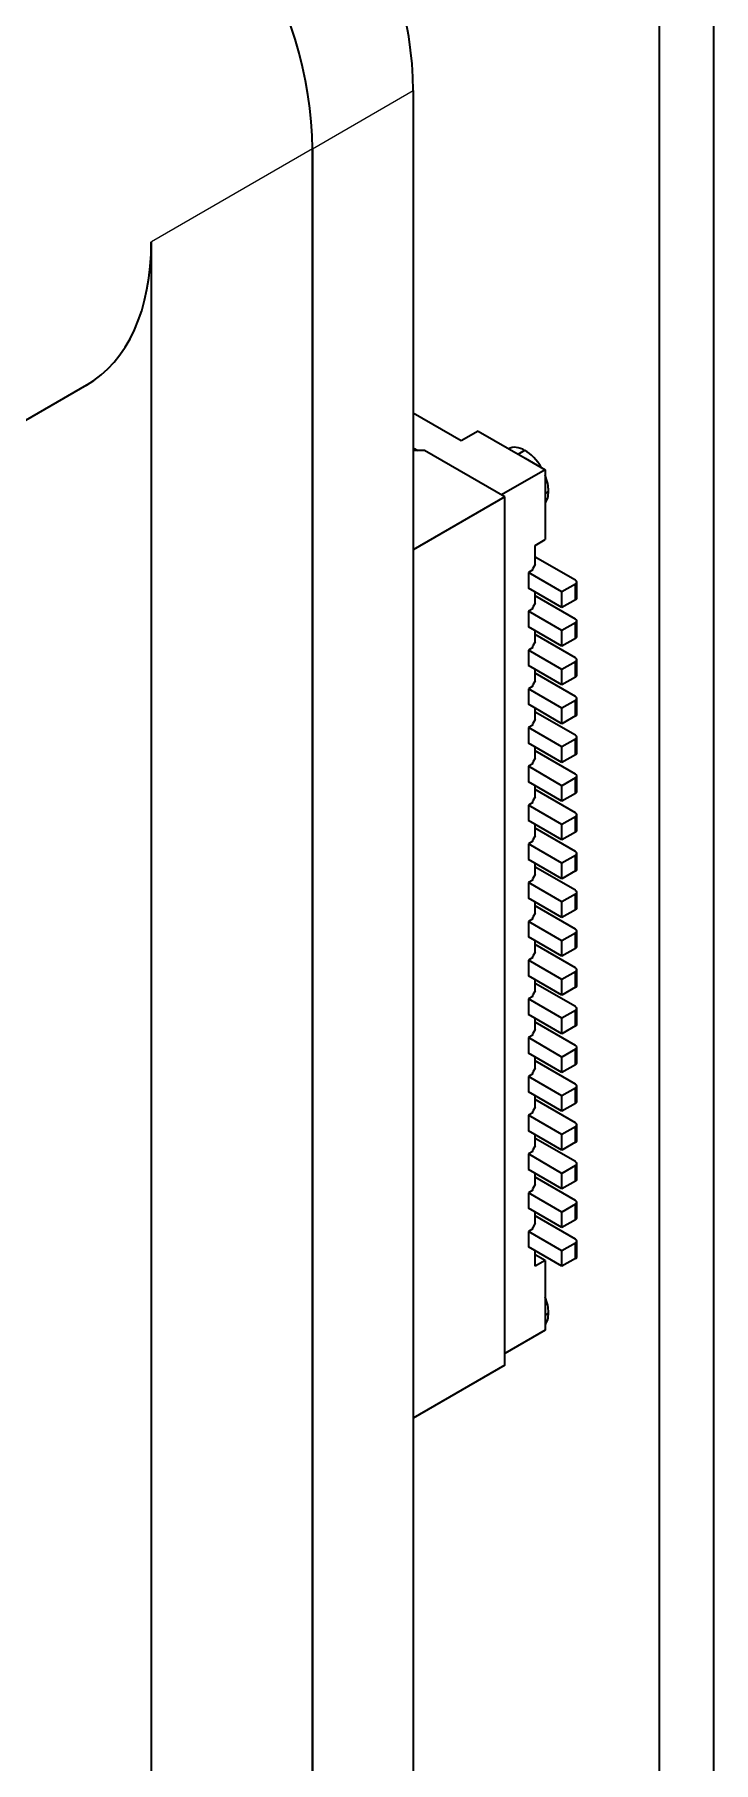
# Model space of a CAD drawing. Extents: x 377 to 822, y 181 to 641.
# Drawn here: x 698.27 to 705.42, y 597.25 to 615.45 of the extents above; entities that cross this region are included whole.
import ezdxf

# ---------------------------------------------------------------- set-up
doc = ezdxf.new("R2010")
doc.units = 0

msp = doc.modelspace()

# ---------------------------------------------------------------- linework, layer by layer
at = {"color": 7, "lineweight": 35}
for p, q in [((705.422, 617.806), (705.422, 594.128)), ((704.852, 617.478), (704.852, 593.799)), ((702.26, 614.858), (702.26, 591.18)), ((701.2, 590.568), (701.2, 614.246)), ((701.2, 614.246), (701.2, 590.568)), ((699.503, 589.588), (699.503, 613.266))]:
    msp.add_line(p, q, dxfattribs=at)
at = {"color": 7, "lineweight": 13, "ltscale": 0.030619}
msp.add_line((701.2, 614.246), (702.26, 614.858), dxfattribs=at)
at = {"color": 7, "lineweight": 13, "ltscale": 0.04899}
msp.add_line((701.2, 614.246), (699.503, 613.266), dxfattribs=at)
at = {"color": 7, "lineweight": 35, "ltscale": 0.044908}
msp.add_line((698.819, 611.755), (697.264, 610.857), dxfattribs=at)
at = {"color": 7, "lineweight": 35, "ltscale": 0.014608}
msp.add_line((702.767, 611.17), (702.26, 611.462), dxfattribs=at)
msp.add_line((702.767, 611.17), (702.26, 611.462), dxfattribs=at)
at = {"color": 7, "lineweight": 35, "ltscale": 0.005103}
msp.add_line((702.943, 611.272), (702.767, 611.17), dxfattribs=at)
msp.add_line((702.943, 611.272), (702.767, 611.17), dxfattribs=at)
at = {"color": 7, "lineweight": 35, "ltscale": 0.014288}
msp.add_line((702.943, 611.272), (703.438, 610.987), dxfattribs=at)
msp.add_line((702.943, 611.272), (703.438, 610.987), dxfattribs=at)
at = {"color": 7, "lineweight": 35, "ltscale": 0.000318529}
msp.add_line((702.26, 611.082), (702.272, 611.089), dxfattribs=at)
msp.add_line((702.26, 611.082), (702.272, 611.089), dxfattribs=at)
at = {"color": 7, "lineweight": 35, "ltscale": 0.002928}
msp.add_line((702.378, 611.068), (702.26, 611.068), dxfattribs=at)
at = {"color": 7, "lineweight": 35, "ltscale": 0.00102}
for p, q in [((702.272, 611.089), (702.307, 611.068)), ((702.272, 611.089), (702.307, 611.068)), ((703.65, 610.616), (703.686, 610.637))]:
    msp.add_line(p, q, dxfattribs=at)
at = {"color": 7, "lineweight": 35, "ltscale": 0.000509644}
msp.add_line((702.272, 611.068), (702.272, 611.089), dxfattribs=at)
msp.add_line((702.272, 611.068), (702.272, 611.089), dxfattribs=at)
at = {"color": 7, "lineweight": 35, "ltscale": 0.024495}
msp.add_line((703.226, 610.578), (702.378, 611.068), dxfattribs=at)
at = {"color": 7, "lineweight": 35, "ltscale": 0.002063}
msp.add_line((703.364, 611.028), (703.436, 611.07), dxfattribs=at)
at = {"color": 7, "lineweight": 35, "ltscale": 0.006124}
msp.add_line((703.438, 610.987), (703.65, 610.864), dxfattribs=at)
msp.add_line((703.438, 610.987), (703.65, 610.864), dxfattribs=at)
at = {"color": 7, "lineweight": 35, "ltscale": 0.013268}
msp.add_line((703.65, 610.864), (703.191, 610.599), dxfattribs=at)
msp.add_line((703.65, 610.864), (703.191, 610.599), dxfattribs=at)
at = {"color": 7, "lineweight": 35, "ltscale": 0.018372}
msp.add_line((703.65, 610.864), (703.65, 610.129), dxfattribs=at)
msp.add_line((703.65, 610.864), (703.65, 610.129), dxfattribs=at)
at = {"color": 7, "lineweight": 35, "ltscale": 0.027875}
msp.add_line((703.226, 610.578), (702.26, 610.021), dxfattribs=at)
at = {"color": 7, "lineweight": 35, "ltscale": 0.228618}
msp.add_line((703.226, 601.434), (703.226, 610.578), dxfattribs=at)
at = {"color": 7, "lineweight": 35, "ltscale": 0.003062}
for p, q in [((703.544, 610.068), (703.65, 610.129)), ((703.544, 610.068), (703.65, 610.129)), ((703.65, 602.536), (703.544, 602.475)), ((703.65, 602.536), (703.544, 602.475))]:
    msp.add_line(p, q, dxfattribs=at)
at = {"color": 7, "lineweight": 35, "ltscale": 0.005002}
msp.add_line((703.544, 609.868), (703.544, 610.068), dxfattribs=at)
msp.add_line((703.544, 609.868), (703.544, 610.068), dxfattribs=at)
at = {"color": 7, "lineweight": 35, "ltscale": 0.001237}
for p, q in [((703.544, 609.868), (703.52, 609.825)), ((703.544, 609.868), (703.52, 609.825)), ((703.544, 609.46), (703.52, 609.417)), ((703.544, 609.46), (703.52, 609.417)), ((703.544, 608.643), (703.52, 608.6)), ((703.544, 608.643), (703.52, 608.6)), ((703.544, 608.235), (703.52, 608.192)), ((703.544, 608.235), (703.52, 608.192)), ((703.544, 607.827), (703.52, 607.784)), ((703.544, 607.827), (703.52, 607.784)), ((703.544, 607.01), (703.52, 606.967)), ((703.544, 607.01), (703.52, 606.967)), ((703.544, 606.602), (703.52, 606.559)), ((703.544, 606.602), (703.52, 606.559)), ((703.544, 606.194), (703.52, 606.151)), ((703.544, 606.194), (703.52, 606.151)), ((703.544, 605.377), (703.52, 605.334)), ((703.544, 605.377), (703.52, 605.334)), ((703.544, 604.969), (703.52, 604.926)), ((703.544, 604.969), (703.52, 604.926)), ((703.544, 604.561), (703.52, 604.518)), ((703.544, 604.561), (703.52, 604.518)), ((703.544, 603.744), (703.52, 603.701)), ((703.544, 603.744), (703.52, 603.701)), ((703.544, 603.336), (703.52, 603.293)), ((703.544, 603.336), (703.52, 603.293))]:
    msp.add_line(p, q, dxfattribs=at)
at = {"color": 7, "lineweight": 35, "ltscale": 0.012247}
for p, q in [((703.969, 609.701), (703.544, 609.945)), ((703.969, 609.701), (703.544, 609.945)), ((703.969, 609.292), (703.544, 609.537)), ((703.969, 609.292), (703.544, 609.537)), ((703.969, 608.476), (703.544, 608.721)), ((703.969, 608.476), (703.544, 608.721)), ((703.969, 608.068), (703.544, 608.312)), ((703.969, 608.068), (703.544, 608.312)), ((703.969, 607.659), (703.544, 607.904)), ((703.969, 607.659), (703.544, 607.904)), ((703.969, 607.251), (703.544, 607.496)), ((703.969, 607.251), (703.544, 607.496)), ((703.969, 606.435), (703.544, 606.68)), ((703.969, 606.435), (703.544, 606.68)), ((703.969, 606.026), (703.544, 606.271)), ((703.969, 606.026), (703.544, 606.271)), ((703.969, 605.21), (703.544, 605.455)), ((703.969, 605.21), (703.544, 605.455)), ((703.969, 604.802), (703.544, 605.047)), ((703.969, 604.802), (703.544, 605.047)), ((703.969, 604.393), (703.544, 604.638)), ((703.969, 604.393), (703.544, 604.638)), ((703.969, 603.577), (703.544, 603.822)), ((703.969, 603.577), (703.544, 603.822)), ((703.969, 603.169), (703.544, 603.414)), ((703.969, 603.169), (703.544, 603.414)), ((703.969, 602.76), (703.544, 603.005)), ((703.969, 602.76), (703.544, 603.005))]:
    msp.add_line(p, q, dxfattribs=at)
at = {"color": 7, "lineweight": 35, "ltscale": 0.001326}
for p, q in [((703.52, 609.809), (703.474, 609.782)), ((703.52, 609.809), (703.474, 609.782)), ((703.52, 607.767), (703.474, 607.741)), ((703.52, 607.767), (703.474, 607.741)), ((703.52, 606.543), (703.474, 606.516)), ((703.52, 606.543), (703.474, 606.516)), ((703.52, 604.91), (703.474, 604.883)), ((703.52, 604.91), (703.474, 604.883)), ((703.52, 603.277), (703.474, 603.25)), ((703.52, 603.277), (703.474, 603.25))]:
    msp.add_line(p, q, dxfattribs=at)
at = {"color": 7, "lineweight": 35, "ltscale": 0.010206}
for p, q in [((703.827, 609.578), (703.474, 609.782)), ((703.827, 609.578), (703.474, 609.782)), ((703.827, 609.17), (703.474, 609.374)), ((703.827, 609.17), (703.474, 609.374)), ((703.827, 608.19), (703.474, 608.394)), ((703.827, 608.19), (703.474, 608.394)), ((703.827, 607.537), (703.474, 607.741)), ((703.827, 607.537), (703.474, 607.741)), ((703.827, 606.965), (703.474, 607.169)), ((703.827, 606.965), (703.474, 607.169)), ((703.827, 606.557), (703.474, 606.761)), ((703.827, 606.557), (703.474, 606.761)), ((703.827, 606.312), (703.474, 606.516)), ((703.827, 606.312), (703.474, 606.516)), ((703.827, 605.904), (703.474, 606.108)), ((703.827, 605.904), (703.474, 606.108)), ((703.827, 604.679), (703.474, 604.883)), ((703.827, 604.679), (703.474, 604.883)), ((703.827, 603.699), (703.474, 603.903)), ((703.827, 603.699), (703.474, 603.903)), ((703.827, 603.291), (703.474, 603.495)), ((703.827, 603.291), (703.474, 603.495)), ((703.827, 603.046), (703.474, 603.25)), ((703.827, 603.046), (703.474, 603.25)), ((703.827, 602.638), (703.474, 602.842)), ((703.827, 602.638), (703.474, 602.842))]:
    msp.add_line(p, q, dxfattribs=at)
at = {"color": 7, "lineweight": 35, "ltscale": 0.004083}
for p, q in [((703.474, 609.782), (703.474, 609.619)), ((703.474, 609.782), (703.474, 609.619)), ((703.969, 609.66), (703.827, 609.578)), ((703.969, 609.66), (703.827, 609.578)), ((703.969, 609.496), (703.969, 609.66)), ((703.969, 609.496), (703.969, 609.66)), ((703.474, 609.374), (703.474, 609.211)), ((703.474, 609.374), (703.474, 609.211)), ((703.969, 609.251), (703.827, 609.17)), ((703.969, 609.251), (703.827, 609.17)), ((703.474, 608.966), (703.474, 608.802)), ((703.474, 608.966), (703.474, 608.802)), ((703.969, 609.088), (703.827, 609.007)), ((703.969, 609.088), (703.827, 609.007)), ((703.983, 608.7), (703.983, 608.864)), ((703.827, 608.598), (703.827, 608.762)), ((703.827, 608.598), (703.827, 608.762)), ((703.969, 608.68), (703.827, 608.598)), ((703.969, 608.68), (703.827, 608.598)), ((703.969, 608.435), (703.827, 608.353)), ((703.969, 608.435), (703.827, 608.353)), ((703.969, 608.272), (703.969, 608.435)), ((703.969, 608.272), (703.969, 608.435)), ((703.827, 608.19), (703.827, 608.353)), ((703.827, 608.19), (703.827, 608.353)), ((703.969, 608.272), (703.827, 608.19)), ((703.969, 608.272), (703.827, 608.19)), ((703.969, 608.027), (703.827, 607.945)), ((703.969, 608.027), (703.827, 607.945)), ((703.969, 607.863), (703.969, 608.027)), ((703.969, 607.863), (703.969, 608.027)), ((703.474, 607.741), (703.474, 607.578)), ((703.474, 607.741), (703.474, 607.578)), ((703.969, 607.618), (703.827, 607.537)), ((703.969, 607.618), (703.827, 607.537)), ((703.983, 607.476), (703.983, 607.639)), ((703.969, 607.455), (703.827, 607.374)), ((703.969, 607.455), (703.827, 607.374)), ((703.983, 607.067), (703.983, 607.231)), ((703.827, 606.965), (703.827, 607.129)), ((703.827, 606.965), (703.827, 607.129)), ((703.969, 607.047), (703.827, 606.965)), ((703.969, 607.047), (703.827, 606.965)), ((703.969, 606.802), (703.827, 606.72)), ((703.969, 606.802), (703.827, 606.72)), ((703.969, 606.639), (703.969, 606.802)), ((703.969, 606.639), (703.969, 606.802)), ((703.827, 606.557), (703.827, 606.72)), ((703.827, 606.557), (703.827, 606.72)), ((703.969, 606.639), (703.827, 606.557)), ((703.969, 606.639), (703.827, 606.557)), ((703.474, 606.516), (703.474, 606.353)), ((703.474, 606.516), (703.474, 606.353)), ((703.969, 606.394), (703.827, 606.312)), ((703.969, 606.394), (703.827, 606.312)), ((703.969, 606.23), (703.969, 606.394)), ((703.969, 606.23), (703.969, 606.394)), ((703.474, 606.108), (703.474, 605.945)), ((703.474, 606.108), (703.474, 605.945)), ((703.969, 605.985), (703.827, 605.904)), ((703.969, 605.985), (703.827, 605.904)), ((703.983, 605.843), (703.983, 606.006)), ((703.474, 605.7), (703.474, 605.536)), ((703.474, 605.7), (703.474, 605.536)), ((703.969, 605.822), (703.827, 605.741)), ((703.969, 605.822), (703.827, 605.741)), ((703.983, 605.434), (703.983, 605.598)), ((703.827, 605.332), (703.827, 605.496)), ((703.827, 605.332), (703.827, 605.496)), ((703.969, 605.414), (703.827, 605.332)), ((703.969, 605.414), (703.827, 605.332)), ((703.969, 605.169), (703.827, 605.087)), ((703.969, 605.169), (703.827, 605.087)), ((703.969, 605.006), (703.969, 605.169)), ((703.969, 605.006), (703.969, 605.169)), ((703.474, 604.883), (703.474, 604.72)), ((703.474, 604.883), (703.474, 604.72)), ((703.969, 604.761), (703.827, 604.679)), ((703.969, 604.761), (703.827, 604.679)), ((703.969, 604.597), (703.969, 604.761)), ((703.969, 604.597), (703.969, 604.761)), ((703.474, 604.475), (703.474, 604.312)), ((703.474, 604.475), (703.474, 604.312)), ((703.827, 604.108), (703.827, 604.271)), ((703.827, 604.108), (703.827, 604.271)), ((703.983, 604.21), (703.983, 604.373)), ((703.969, 604.189), (703.827, 604.108)), ((703.969, 604.189), (703.827, 604.108)), ((703.827, 603.699), (703.827, 603.863)), ((703.827, 603.699), (703.827, 603.863)), ((703.983, 603.801), (703.983, 603.965)), ((703.969, 603.781), (703.827, 603.699)), ((703.969, 603.781), (703.827, 603.699)), ((703.969, 603.536), (703.827, 603.454)), ((703.969, 603.536), (703.827, 603.454)), ((703.969, 603.373), (703.969, 603.536)), ((703.969, 603.373), (703.969, 603.536)), ((703.827, 603.291), (703.827, 603.454)), ((703.827, 603.291), (703.827, 603.454)), ((703.969, 603.373), (703.827, 603.291)), ((703.969, 603.373), (703.827, 603.291)), ((703.474, 603.25), (703.474, 603.087)), ((703.474, 603.25), (703.474, 603.087)), ((703.969, 603.128), (703.827, 603.046)), ((703.969, 603.128), (703.827, 603.046)), ((703.969, 602.964), (703.827, 602.883)), ((703.969, 602.964), (703.827, 602.883)), ((703.474, 602.842), (703.474, 602.679)), ((703.474, 602.842), (703.474, 602.679)), ((703.969, 602.719), (703.827, 602.638)), ((703.969, 602.719), (703.827, 602.638)), ((703.983, 602.577), (703.983, 602.74)), ((703.969, 602.556), (703.827, 602.475)), ((703.969, 602.556), (703.827, 602.475))]:
    msp.add_line(p, q, dxfattribs=at)
at = {"color": 7, "lineweight": 35, "ltscale": 0.000408936}
for p, q in [((703.52, 609.809), (703.52, 609.825)), ((703.52, 609.809), (703.52, 609.825)), ((703.52, 608.584), (703.52, 608.6)), ((703.52, 608.584), (703.52, 608.6)), ((703.52, 608.176), (703.52, 608.192)), ((703.52, 608.176), (703.52, 608.192)), ((703.52, 607.767), (703.52, 607.784)), ((703.52, 607.767), (703.52, 607.784)), ((703.52, 606.951), (703.52, 606.967)), ((703.52, 606.951), (703.52, 606.967)), ((703.52, 606.543), (703.52, 606.559)), ((703.52, 606.543), (703.52, 606.559)), ((703.52, 605.318), (703.52, 605.334)), ((703.52, 605.318), (703.52, 605.334)), ((703.52, 604.91), (703.52, 604.926)), ((703.52, 604.91), (703.52, 604.926)), ((703.52, 603.685), (703.52, 603.701)), ((703.52, 603.685), (703.52, 603.701)), ((703.52, 603.277), (703.52, 603.293)), ((703.52, 603.277), (703.52, 603.293))]:
    msp.add_line(p, q, dxfattribs=at)
at = {"color": 7, "lineweight": 35, "ltscale": 0.010205}
for p, q in [((703.827, 609.415), (703.474, 609.619)), ((703.827, 609.415), (703.474, 609.619)), ((703.827, 609.007), (703.474, 609.211)), ((703.827, 609.007), (703.474, 609.211)), ((703.827, 608.762), (703.474, 608.966)), ((703.827, 608.762), (703.474, 608.966)), ((703.827, 608.598), (703.474, 608.802)), ((703.827, 608.598), (703.474, 608.802)), ((703.827, 608.353), (703.474, 608.557)), ((703.827, 608.353), (703.474, 608.557)), ((703.827, 607.945), (703.474, 608.149)), ((703.827, 607.945), (703.474, 608.149)), ((703.827, 607.782), (703.474, 607.986)), ((703.827, 607.782), (703.474, 607.986)), ((703.827, 607.374), (703.474, 607.578)), ((703.827, 607.374), (703.474, 607.578)), ((703.827, 607.129), (703.474, 607.333)), ((703.827, 607.129), (703.474, 607.333)), ((703.827, 606.72), (703.474, 606.924)), ((703.827, 606.72), (703.474, 606.924)), ((703.827, 606.149), (703.474, 606.353)), ((703.827, 606.149), (703.474, 606.353)), ((703.827, 605.741), (703.474, 605.945)), ((703.827, 605.741), (703.474, 605.945)), ((703.827, 605.496), (703.474, 605.7)), ((703.827, 605.496), (703.474, 605.7)), ((703.827, 605.332), (703.474, 605.536)), ((703.827, 605.332), (703.474, 605.536)), ((703.827, 605.087), (703.474, 605.291)), ((703.827, 605.087), (703.474, 605.291)), ((703.827, 604.924), (703.474, 605.128)), ((703.827, 604.924), (703.474, 605.128)), ((703.827, 604.516), (703.474, 604.72)), ((703.827, 604.516), (703.474, 604.72)), ((703.827, 604.271), (703.474, 604.475)), ((703.827, 604.271), (703.474, 604.475)), ((703.827, 604.108), (703.474, 604.312)), ((703.827, 604.108), (703.474, 604.312)), ((703.827, 603.863), (703.474, 604.067)), ((703.827, 603.863), (703.474, 604.067)), ((703.827, 603.454), (703.474, 603.658)), ((703.827, 603.454), (703.474, 603.658)), ((703.827, 602.883), (703.474, 603.087)), ((703.827, 602.883), (703.474, 603.087)), ((703.827, 602.475), (703.474, 602.679)), ((703.827, 602.475), (703.474, 602.679))]:
    msp.add_line(p, q, dxfattribs=at)
at = {"color": 7, "lineweight": 35, "ltscale": 0.00296}
for p, q in [((703.544, 609.46), (703.544, 609.578)), ((703.544, 609.46), (703.544, 609.578)), ((703.544, 608.643), (703.544, 608.762)), ((703.544, 608.643), (703.544, 608.762)), ((703.544, 608.235), (703.544, 608.353)), ((703.544, 608.235), (703.544, 608.353)), ((703.544, 607.827), (703.544, 607.945)), ((703.544, 607.827), (703.544, 607.945)), ((703.544, 607.01), (703.544, 607.129)), ((703.544, 607.01), (703.544, 607.129)), ((703.544, 606.602), (703.544, 606.72)), ((703.544, 606.602), (703.544, 606.72)), ((703.544, 606.194), (703.544, 606.312)), ((703.544, 606.194), (703.544, 606.312)), ((703.544, 605.377), (703.544, 605.496)), ((703.544, 605.377), (703.544, 605.496)), ((703.544, 604.969), (703.544, 605.087)), ((703.544, 604.969), (703.544, 605.087)), ((703.544, 604.561), (703.544, 604.679)), ((703.544, 604.561), (703.544, 604.679)), ((703.544, 604.152), (703.544, 604.271)), ((703.544, 604.152), (703.544, 604.271)), ((703.544, 603.744), (703.544, 603.863)), ((703.544, 603.744), (703.544, 603.863)), ((703.544, 603.336), (703.544, 603.454)), ((703.544, 603.336), (703.544, 603.454))]:
    msp.add_line(p, q, dxfattribs=at)
at = {"color": 7, "lineweight": 35, "ltscale": 0.004082}
for p, q in [((703.827, 609.415), (703.827, 609.578)), ((703.827, 609.415), (703.827, 609.578)), ((703.983, 609.517), (703.983, 609.68)), ((703.969, 609.496), (703.827, 609.415)), ((703.969, 609.496), (703.827, 609.415)), ((703.827, 609.007), (703.827, 609.17)), ((703.827, 609.007), (703.827, 609.17)), ((703.969, 609.088), (703.969, 609.251)), ((703.969, 609.088), (703.969, 609.251)), ((703.983, 609.109), (703.983, 609.272)), ((703.969, 608.843), (703.827, 608.762)), ((703.969, 608.843), (703.827, 608.762)), ((703.969, 608.68), (703.969, 608.843)), ((703.969, 608.68), (703.969, 608.843)), ((703.474, 608.557), (703.474, 608.394)), ((703.474, 608.557), (703.474, 608.394)), ((703.983, 608.292), (703.983, 608.455)), ((703.474, 608.149), (703.474, 607.986)), ((703.474, 608.149), (703.474, 607.986)), ((703.983, 607.884), (703.983, 608.047)), ((703.827, 607.782), (703.827, 607.945)), ((703.827, 607.782), (703.827, 607.945)), ((703.969, 607.863), (703.827, 607.782)), ((703.969, 607.863), (703.827, 607.782)), ((703.827, 607.374), (703.827, 607.537)), ((703.827, 607.374), (703.827, 607.537)), ((703.969, 607.455), (703.969, 607.618)), ((703.969, 607.455), (703.969, 607.618)), ((703.474, 607.333), (703.474, 607.169)), ((703.474, 607.333), (703.474, 607.169)), ((703.969, 607.21), (703.827, 607.129)), ((703.969, 607.21), (703.827, 607.129)), ((703.969, 607.047), (703.969, 607.21)), ((703.969, 607.047), (703.969, 607.21)), ((703.474, 606.924), (703.474, 606.761)), ((703.474, 606.924), (703.474, 606.761)), ((703.983, 606.659), (703.983, 606.822)), ((703.983, 606.251), (703.983, 606.414)), ((703.827, 606.149), (703.827, 606.312)), ((703.827, 606.149), (703.827, 606.312)), ((703.969, 606.23), (703.827, 606.149)), ((703.969, 606.23), (703.827, 606.149)), ((703.827, 605.741), (703.827, 605.904)), ((703.827, 605.741), (703.827, 605.904)), ((703.969, 605.822), (703.969, 605.985)), ((703.969, 605.822), (703.969, 605.985)), ((703.969, 605.577), (703.827, 605.496)), ((703.969, 605.577), (703.827, 605.496)), ((703.969, 605.414), (703.969, 605.577)), ((703.969, 605.414), (703.969, 605.577)), ((703.474, 605.291), (703.474, 605.128)), ((703.474, 605.291), (703.474, 605.128)), ((703.983, 605.026), (703.983, 605.189)), ((703.827, 604.924), (703.827, 605.087)), ((703.827, 604.924), (703.827, 605.087)), ((703.969, 605.006), (703.827, 604.924)), ((703.969, 605.006), (703.827, 604.924)), ((703.983, 604.618), (703.983, 604.781)), ((703.827, 604.516), (703.827, 604.679)), ((703.827, 604.516), (703.827, 604.679)), ((703.969, 604.597), (703.827, 604.516)), ((703.969, 604.597), (703.827, 604.516)), ((703.969, 604.352), (703.827, 604.271)), ((703.969, 604.352), (703.827, 604.271)), ((703.969, 604.189), (703.969, 604.352)), ((703.969, 604.189), (703.969, 604.352)), ((703.474, 604.067), (703.474, 603.903)), ((703.474, 604.067), (703.474, 603.903)), ((703.969, 603.944), (703.827, 603.863)), ((703.969, 603.944), (703.827, 603.863)), ((703.969, 603.781), (703.969, 603.944)), ((703.969, 603.781), (703.969, 603.944)), ((703.474, 603.658), (703.474, 603.495)), ((703.474, 603.658), (703.474, 603.495)), ((703.983, 603.393), (703.983, 603.556)), ((703.983, 602.985), (703.983, 603.148)), ((703.827, 602.883), (703.827, 603.046)), ((703.827, 602.883), (703.827, 603.046)), ((703.969, 602.964), (703.969, 603.128)), ((703.969, 602.964), (703.969, 603.128)), ((703.544, 602.475), (703.544, 602.638)), ((703.544, 602.475), (703.544, 602.638)), ((703.827, 602.475), (703.827, 602.638)), ((703.827, 602.475), (703.827, 602.638)), ((703.969, 602.556), (703.969, 602.719)), ((703.969, 602.556), (703.969, 602.719))]:
    msp.add_line(p, q, dxfattribs=at)
at = {"color": 7, "lineweight": 35, "ltscale": 0.001327}
for p, q in [((703.52, 609.401), (703.474, 609.374)), ((703.52, 609.401), (703.474, 609.374)), ((703.52, 608.992), (703.474, 608.966)), ((703.52, 608.992), (703.474, 608.966)), ((703.52, 608.584), (703.474, 608.557)), ((703.52, 608.584), (703.474, 608.557)), ((703.52, 608.176), (703.474, 608.149)), ((703.52, 608.176), (703.474, 608.149)), ((703.52, 607.359), (703.474, 607.333)), ((703.52, 607.359), (703.474, 607.333)), ((703.52, 606.951), (703.474, 606.924)), ((703.52, 606.951), (703.474, 606.924)), ((703.52, 606.135), (703.474, 606.108)), ((703.52, 606.135), (703.474, 606.108)), ((703.52, 605.726), (703.474, 605.7)), ((703.52, 605.726), (703.474, 605.7)), ((703.52, 605.318), (703.474, 605.291)), ((703.52, 605.318), (703.474, 605.291)), ((703.52, 604.502), (703.474, 604.475)), ((703.52, 604.502), (703.474, 604.475)), ((703.52, 604.093), (703.474, 604.067)), ((703.52, 604.093), (703.474, 604.067)), ((703.52, 603.685), (703.474, 603.658)), ((703.52, 603.685), (703.474, 603.658)), ((703.52, 602.869), (703.474, 602.842)), ((703.52, 602.869), (703.474, 602.842))]:
    msp.add_line(p, q, dxfattribs=at)
at = {"color": 7, "lineweight": 35, "ltscale": 0.00040741}
for p, q in [((703.52, 609.401), (703.52, 609.417)), ((703.52, 609.401), (703.52, 609.417)), ((703.52, 608.992), (703.52, 609.009)), ((703.52, 608.992), (703.52, 609.009)), ((703.52, 607.359), (703.52, 607.376)), ((703.52, 607.359), (703.52, 607.376)), ((703.52, 606.135), (703.52, 606.151)), ((703.52, 606.135), (703.52, 606.151)), ((703.52, 605.726), (703.52, 605.743)), ((703.52, 605.726), (703.52, 605.743)), ((703.52, 604.502), (703.52, 604.518)), ((703.52, 604.502), (703.52, 604.518)), ((703.52, 604.093), (703.52, 604.11)), ((703.52, 604.093), (703.52, 604.11)), ((703.52, 602.869), (703.52, 602.885)), ((703.52, 602.869), (703.52, 602.885))]:
    msp.add_line(p, q, dxfattribs=at)
at = {"color": 7, "lineweight": 35, "ltscale": 0.002959}
for p, q in [((703.544, 609.051), (703.544, 609.17)), ((703.544, 609.051), (703.544, 609.17)), ((703.544, 607.418), (703.544, 607.537)), ((703.544, 607.418), (703.544, 607.537)), ((703.544, 605.785), (703.544, 605.904)), ((703.544, 605.785), (703.544, 605.904)), ((703.544, 602.928), (703.544, 603.046)), ((703.544, 602.928), (703.544, 603.046))]:
    msp.add_line(p, q, dxfattribs=at)
at = {"color": 7, "lineweight": 35, "ltscale": 0.001238}
for p, q in [((703.544, 609.051), (703.52, 609.009)), ((703.544, 609.051), (703.52, 609.009)), ((703.544, 607.418), (703.52, 607.376)), ((703.544, 607.418), (703.52, 607.376)), ((703.544, 605.785), (703.52, 605.743)), ((703.544, 605.785), (703.52, 605.743)), ((703.544, 604.152), (703.52, 604.11)), ((703.544, 604.152), (703.52, 604.11)), ((703.544, 602.928), (703.52, 602.885)), ((703.544, 602.928), (703.52, 602.885))]:
    msp.add_line(p, q, dxfattribs=at)
at = {"color": 7, "lineweight": 35, "ltscale": 0.012248}
for p, q in [((703.969, 608.884), (703.544, 609.129)), ((703.969, 608.884), (703.544, 609.129)), ((703.969, 606.843), (703.544, 607.088)), ((703.969, 606.843), (703.544, 607.088)), ((703.969, 605.618), (703.544, 605.863)), ((703.969, 605.618), (703.544, 605.863)), ((703.969, 603.985), (703.544, 604.23)), ((703.969, 603.985), (703.544, 604.23)), ((703.65, 601.801), (703.226, 601.556)), ((703.65, 601.801), (703.226, 601.556))]:
    msp.add_line(p, q, dxfattribs=at)
at = {"color": 7, "lineweight": 35, "ltscale": 0.003063}
msp.add_line((703.65, 602.536), (703.544, 602.597), dxfattribs=at)
msp.add_line((703.65, 602.536), (703.544, 602.597), dxfattribs=at)
at = {"color": 7, "lineweight": 35, "ltscale": 0.01837}
msp.add_line((703.65, 602.536), (703.65, 601.801), dxfattribs=at)
msp.add_line((703.65, 602.536), (703.65, 601.801), dxfattribs=at)
at = {"color": 7, "lineweight": 35, "ltscale": 0.001021}
msp.add_line((703.65, 601.961), (703.686, 601.982), dxfattribs=at)
at = {"color": 7, "lineweight": 35, "ltscale": 0.027876}
msp.add_line((703.226, 601.434), (702.26, 600.876), dxfattribs=at)
at = {"color": 7, "lineweight": 35}
for centre in [(703.955, 609.523), (703.955, 609.114), (703.955, 608.706), (703.955, 608.298), (703.955, 607.89), (703.955, 607.481), (703.955, 607.073), (703.955, 606.665), (703.955, 606.257), (703.955, 605.848), (703.955, 605.44), (703.955, 605.032), (703.955, 604.624), (703.955, 604.215), (703.955, 603.807), (703.955, 603.399), (703.955, 602.991), (703.955, 602.582)]:
    msp.add_arc(centre, 0.0293, 296.6245, 336.9002, dxfattribs=at)
for centre, major_axis, start_param, end_param in [((699.927, 616.206), (1.65, -2.858), 0.785398, 2.356194), ((698.866, 615.593), (1.65, -2.858), 0.785398, 2.356194), ((698.866, 615.593), (1.65, -2.858), 0.785398, 2.356194), ((697.169, 614.613), (-1.65, 2.858), 3.141592, 3.926991), ((703.438, 610.782), (0.175, -0.303), 1.58104, 3.141593), ((703.438, 610.782), (0.175, -0.303), 0.785398, 1.325889), ((703.438, 610.782), (0.175, -0.303), 0.24285, 0.785398), ((703.933, 609.68), (0.05, 0), 5.497787, 7.068583), ((703.933, 609.68), (0.05, 0), 5.497787, 7.068583), ((703.933, 609.517), (0.05, 0), 5.497787, 6.283185), ((703.933, 609.272), (0.05, 0), 5.497787, 7.068583), ((703.933, 609.272), (0.05, 0), 5.497787, 7.068583), ((703.933, 609.109), (0.05, 0), 5.497787, 6.283185), ((703.933, 608.864), (0.05, 0), 5.497787, 7.068583), ((703.933, 608.864), (0.05, 0), 5.497787, 7.068583), ((703.933, 608.7), (0.05, 0), 5.497787, 6.283185), ((703.933, 608.455), (0.05, 0), 5.497787, 7.068583), ((703.933, 608.455), (0.05, 0), 5.497787, 7.068583), ((703.933, 608.292), (0.05, 0), 5.497787, 7.068583), ((703.933, 608.047), (0.05, 0), 5.497787, 7.068583), ((703.933, 608.047), (0.05, 0), 5.497787, 7.068583), ((703.933, 607.884), (0.05, 0), 5.497787, 6.283185), ((703.933, 607.639), (0.05, 0), 5.497787, 7.068583), ((703.933, 607.639), (0.05, 0), 5.497787, 7.068583), ((703.933, 607.476), (0.05, 0), 5.497787, 6.283185), ((703.933, 607.231), (0.05, 0), 5.497787, 7.068583), ((703.933, 607.231), (0.05, 0), 5.497787, 7.068583), ((703.933, 607.067), (0.05, 0), 5.497787, 7.068583), ((703.933, 606.822), (0.05, 0), 5.497787, 7.068583), ((703.933, 606.822), (0.05, 0), 5.497787, 7.068583), ((703.933, 606.659), (0.05, 0), 5.497787, 7.068583), ((703.933, 606.414), (0.05, 0), 5.497787, 7.068583), ((703.933, 606.414), (0.05, 0), 5.497787, 7.068583), ((703.933, 606.251), (0.05, 0), 5.497787, 7.068583), ((703.933, 606.006), (0.05, 0), 5.497787, 7.068583), ((703.933, 606.006), (0.05, 0), 5.497787, 7.068583), ((703.933, 605.843), (0.05, 0), 5.497787, 7.068583), ((703.933, 605.598), (0.05, 0), 5.497787, 7.068583), ((703.933, 605.598), (0.05, 0), 5.497787, 7.068583), ((703.933, 605.434), (0.05, 0), 5.497787, 7.068583), ((703.933, 605.189), (0.05, 0), 5.497787, 7.068583), ((703.933, 605.189), (0.05, 0), 5.497787, 7.068583), ((703.933, 605.026), (0.05, 0), 5.497787, 7.068583), ((703.933, 604.781), (0.05, 0), 5.497787, 7.068583), ((703.933, 604.781), (0.05, 0), 5.497787, 7.068583), ((703.933, 604.618), (0.05, 0), 5.497787, 7.068583), ((703.933, 604.373), (0.05, 0), 5.497787, 7.068583), ((703.933, 604.373), (0.05, 0), 5.497787, 7.068583), ((703.933, 604.21), (0.05, 0), 5.497787, 7.068583), ((703.933, 603.965), (0.05, 0), 5.497787, 7.068583), ((703.933, 603.965), (0.05, 0), 5.497787, 7.068583), ((703.933, 603.801), (0.05, 0), 5.497787, 6.283185), ((703.933, 603.556), (0.05, 0), 5.497787, 7.068583), ((703.933, 603.556), (0.05, 0), 5.497787, 7.068583), ((703.933, 603.393), (0.05, 0), 5.497787, 7.068583), ((703.933, 603.148), (0.05, 0), 5.497787, 7.068583), ((703.933, 603.148), (0.05, 0), 5.497787, 7.068583), ((703.933, 602.985), (0.05, 0), 5.497787, 7.068583), ((703.933, 602.74), (0.05, 0), 5.497787, 7.068583), ((703.933, 602.74), (0.05, 0), 5.497787, 7.068583), ((703.933, 602.577), (0.05, 0), 5.497787, 7.068583), ((703.438, 602.128), (0.175, -0.303), 0.785398, 1.325889), ((703.438, 602.128), (0.175, -0.303), 0.24285, 0.785398)]:
    msp.add_ellipse(centre, major_axis=major_axis, ratio=0.57735, start_param=start_param, end_param=end_param, dxfattribs=at)

doc.saveas('drawing.dxf')
